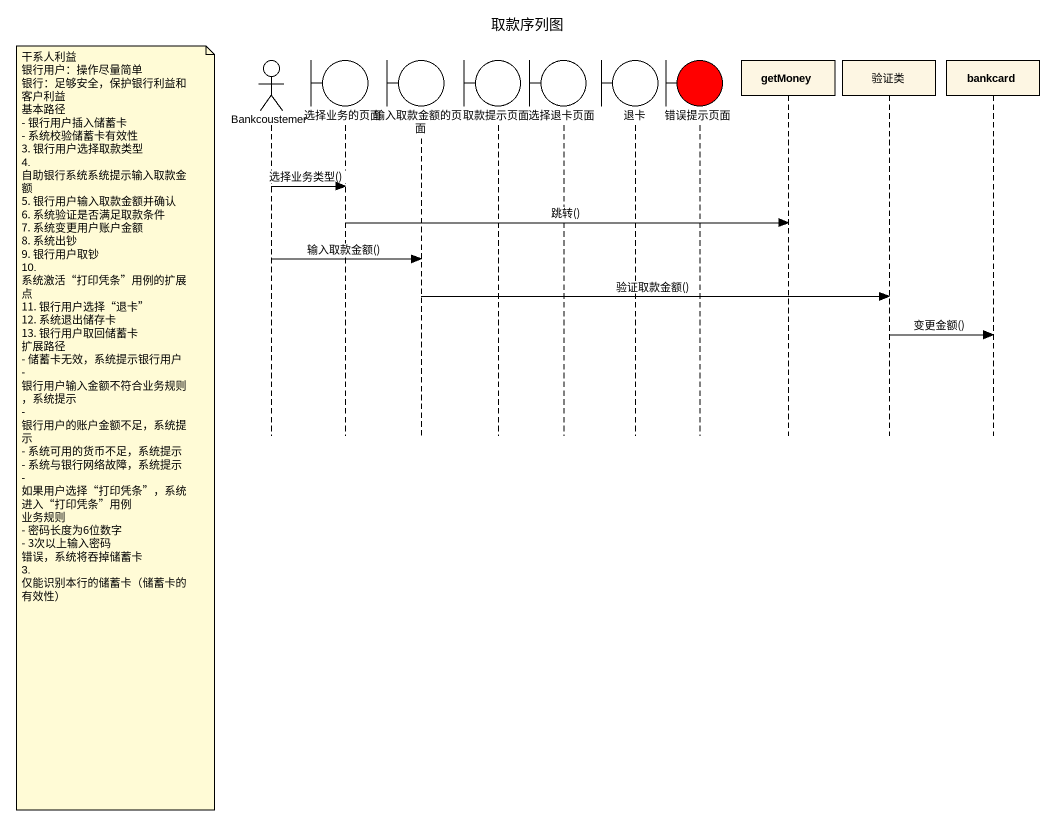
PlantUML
@startuml
title 取款序列图
hide footbox
actor Bankcoustemer
boundary 选择业务的页面
boundary 输入取款金额的页面
boundary 取款提示页面
boundary 选择退卡页面
boundary 退卡
boundary 错误提示页面 #FF0000
participant getMoney
participant 验证类
participant bankcard

Bankcoustemer -> 选择业务的页面 : 选择业务类型()
选择业务的页面 -> getMoney : 跳转()
Bankcoustemer -> 输入取款金额的页面 : 输入取款金额()
输入取款金额的页面 -> 验证类 : 验证取款金额()
验证类 -> bankcard : 变更金额()
note left of Bankcoustemer
  干系人利益
  银行用户：操作尽量简单
  银行：足够安全，保护银行利益和客户利益
  基本路径
  - 银行用户插入储蓄卡
  - 系统校验储蓄卡有效性
  3. 银行用户选择取款类型
  4. 自助银行系统系统提示输入取款金额
  5. 银行用户输入取款金额并确认
  6. 系统验证是否满足取款条件
  7. 系统变更用户账户金额
  8. 系统出钞
  9. 银行用户取钞
  10. 系统激活“打印凭条”用例的扩展点
  11. 银行用户选择“退卡”
  12. 系统退出储存卡
  13. 银行用户取回储蓄卡
  扩展路径
  - 储蓄卡无效，系统提示银行用户
  - 银行用户输入金额不符合业务规则，系统提示
  - 银行用户的账户金额不足，系统提示
  - 系统可用的货币不足，系统提示
  - 系统与银行网络故障，系统提示
  - 如果用户选择“打印凭条”，系统进入“打印凭条”用例
  业务规则
  - 密码长度为6位数字
  - 3次以上输入密码 错误，系统将吞掉储蓄卡
  3. 仅能识别本行的储蓄卡（储蓄卡的有效性）
end note
@enduml
